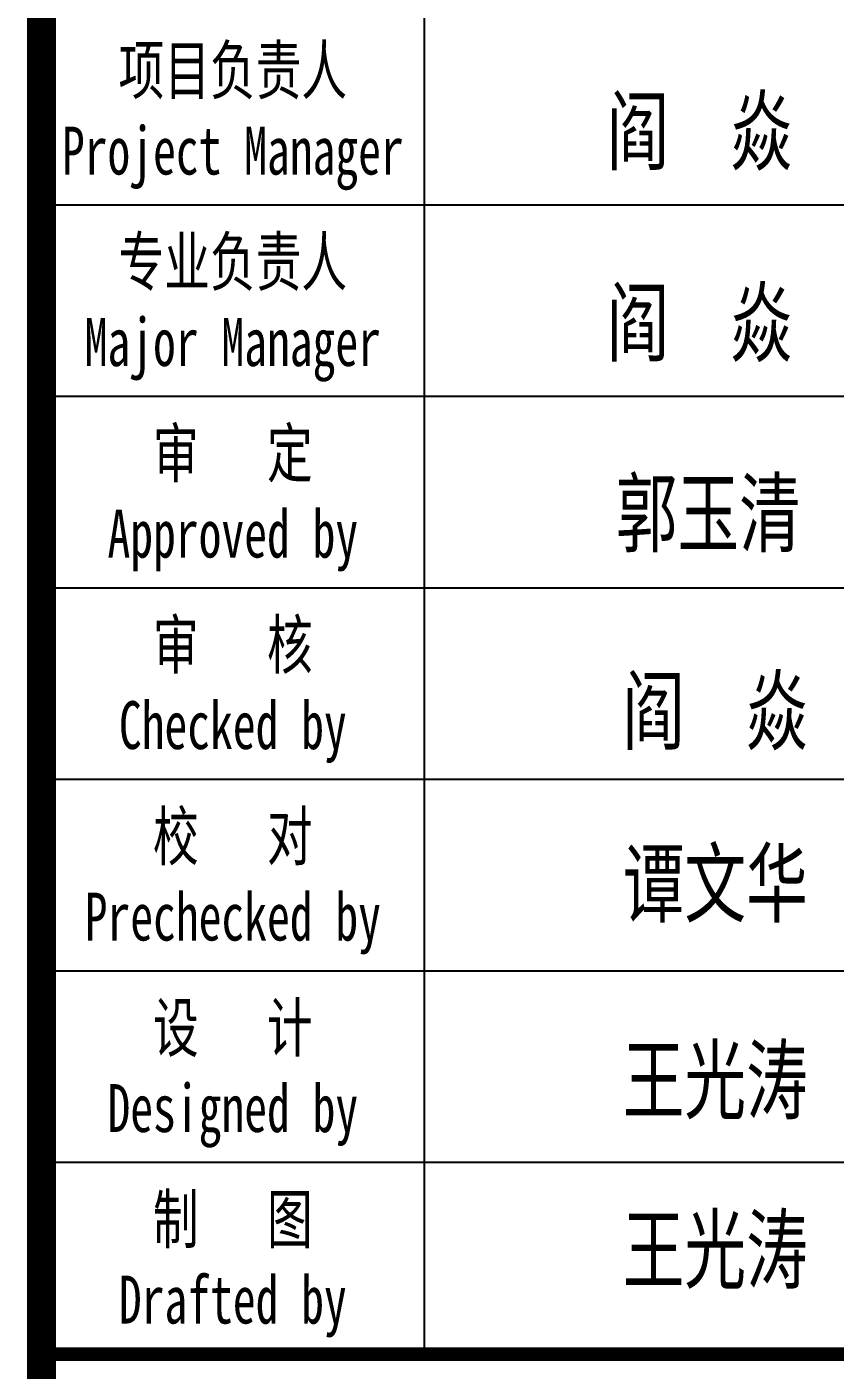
# Model space of a CAD drawing. Extents: x -33967 to 1773478, y -1022458 to -784650.
# Drawn here: x 628441 to 634338, y -1013479 to -1003682 of the extents above; entities that cross this region are included whole.
import ezdxf
from ezdxf.enums import TextEntityAlignment as Align

# ---------------------------------------------------------------- set-up
doc = ezdxf.new("R2010")
doc.units = 0
doc.header["$LTSCALE"] = 1000
doc.header["$MEASUREMENT"] = 0
doc.layers.add('PUB_TITLE', color=4, linetype='Continuous')
doc.layers.add('TEXT', color=7, linetype='Continuous')
doc.styles.add('_gyy_title_ST', font='', dxfattribs={"width": 0.8})
doc.styles.get('_gyy_title_ST').set_extended_font_data('SimSun')

msp = doc.modelspace()

# ---------------------------------------------------------------- linework, layer by layer
at = {"layer": 'PUB_TITLE'}
for p, q in [((631340.4127250984, -1003585.402121015), (631340.4127250984, -1013362.328371015)), ((638323.9342686103, -1004982.105871015), (628547.0080186103, -1004982.105871015)), ((638323.9342686103, -1006378.809621015), (628547.0080186103, -1006378.809621015)), ((638323.9342686103, -1007775.513371015), (628547.0080186077, -1007775.513371015)), ((638323.9342686103, -1009172.217121015), (628547.0080186077, -1009172.217121015)), ((638323.9342686103, -1010568.920871015), (628547.0080186077, -1010568.920871015)), ((638323.9342686103, -1011965.624621015), (628547.0080186077, -1011965.624621015))]:
    msp.add_line(p, q, dxfattribs=at)
at = {"layer": 'PUB_TITLE', "const_width": 212.121}
msp.add_lwpolyline([(628547.0080186103, -939872.562996015), (638445.9880186105, -939872.562996015), (638445.9880186105, -1021044.198996015), (628547.0080186103, -1021044.198996015)], close=True, dxfattribs=at)
at = {"layer": 'PUB_TITLE', "const_width": 97.76916472714754}
msp.add_lwpolyline([(628547.0080186077, -1013362.328371015), (638323.9342686103, -1013362.328371015)], dxfattribs=at)

# ---------------------------------------------------------------- texts
at = {"layer": 'PUB_TITLE', "style": '_gyy_title_ST', "width": 0.7}
for s, p in [('项目负责人', (629943.7089750986, -1004172.017696015)), ('Project Manager', (629943.7089750986, -1004758.631874258)), ('专业负责人', (629943.7089750986, -1005568.721446015)), ('Major Manager', (629943.7089750986, -1006155.335624261)), ('审   定', (629943.7293534498, -1006965.425196015)), ('Approved by', (629943.7089750986, -1007552.039374261)), ('审   核', (629943.7293534498, -1008362.128946015)), ('Checked by', (629943.7089750986, -1008948.743124258)), ('校   对', (629943.7293534498, -1009758.832696015)), ('Prechecked by', (629943.7089750986, -1010345.446874258)), ('设   计', (629943.7293534498, -1011155.536446015)), ('Designed by', (629943.7089750986, -1011742.150624258)), ('制   图', (629943.7293534498, -1012552.240196015)), ('Drafted by', (629943.7089750986, -1013138.854374258))]:
    msp.add_text(s, height=349.1755882972742, dxfattribs=at).set_placement(p, align=Align.CENTER)
at = {"layer": 'TEXT', "color": 3, "style": '_gyy_title_ST', "width": 0.6999999999994356}
for s, p in [('阎  焱', (632674.8916137065, -1004678.405501647)), ('阎  焱', (632674.8916137065, -1006075.109251647)), ('郭玉清', (632737.7890986034, -1007463.814662705)), ('阎  焱', (632788.1814344916, -1008906.383510583)), ('谭文华', (632788.1814344916, -1010164.564886436)), ('王光涛', (632788.1814344916, -1011598.216344033)), ('王光涛', (632788.1814344916, -1012834.262812531))]:
    msp.add_text(s, height=471.5849989643839, dxfattribs=at).set_placement(p)

doc.saveas('drawing.dxf')
